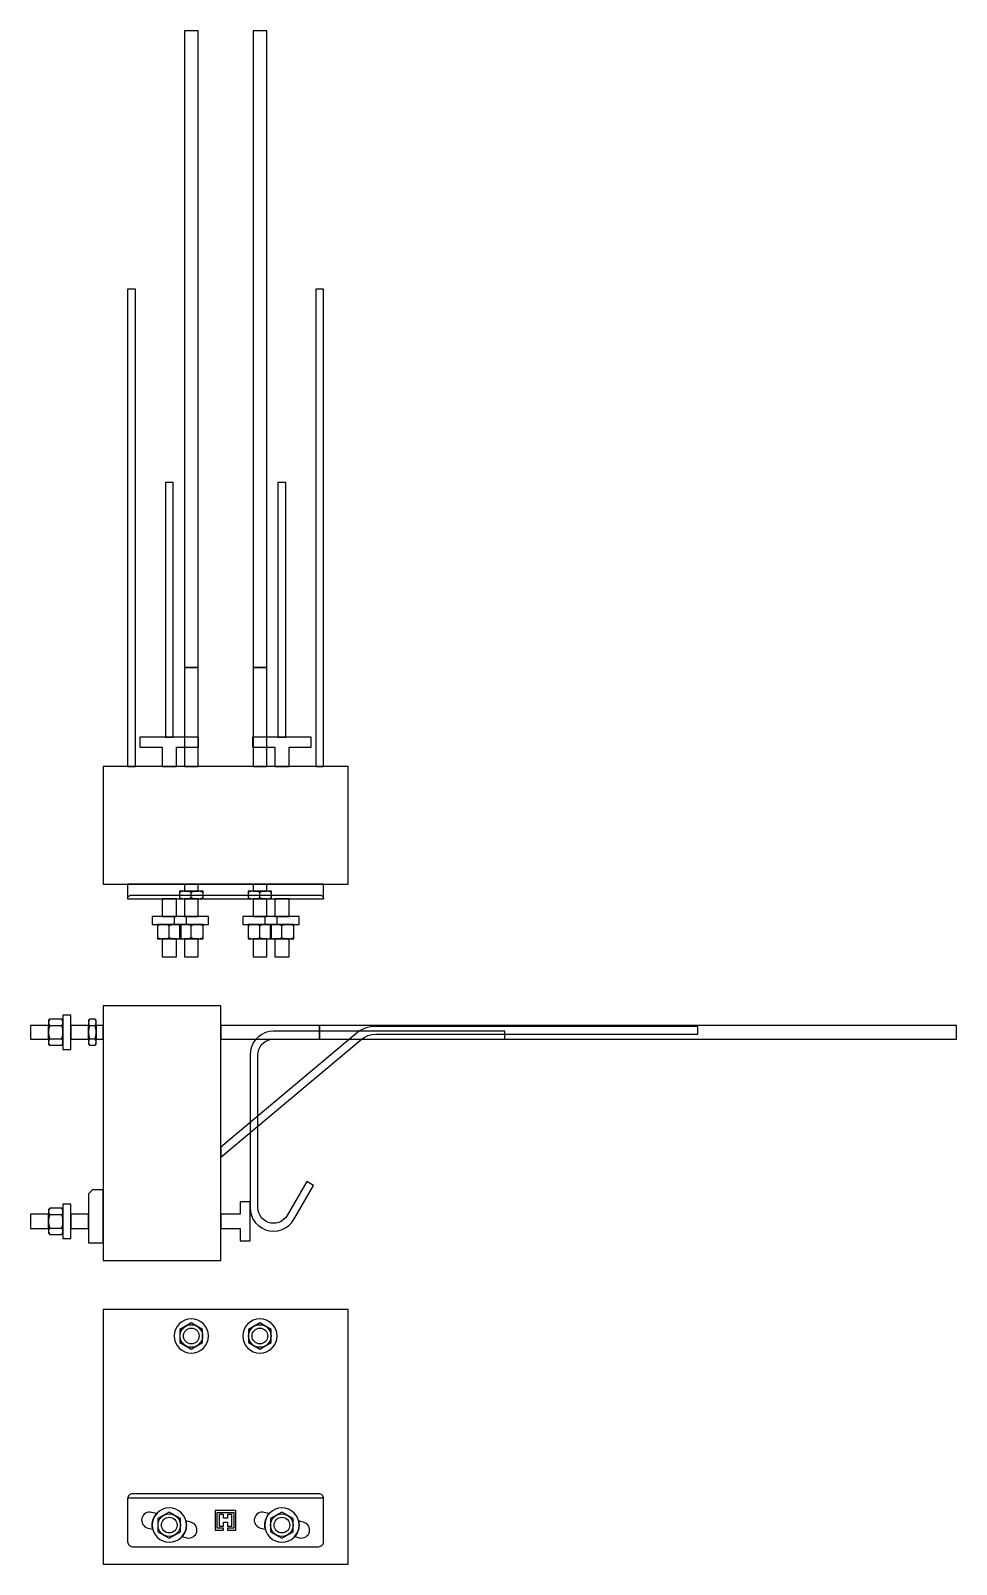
# Model space of a CAD drawing. Extents: x -74 to 871, y -694 to 871.
import ezdxf

# ---------------------------------------------------------------- set-up
doc = ezdxf.new("R2010")
doc.units = 0
doc.layers.add('Halfen', color=7, linetype='CONTINUOUS')

msp = doc.modelspace()

# ---------------------------------------------------------------- linework, layer by layer
at = {"layer": 'Halfen', "color": 7}
for p, q in [((90, -15), (90, -7)), ((160, -15), (160, -7)), ((67.5, -55.8), (67.5, -41)), ((90, -55.8), (90, -41)), ((160, -55.8), (160, -41)), ((182.5, -55.8), (182.5, -41)), ((-55.8, -144.072), (-41, -144.072)), ((-15, -144.072), (-7, -144.072)), ((-55.8, -157.928), (-41, -157.928)), ((-15, -157.928), (-7, -157.928)), ((-55.8, -337.072), (-41, -337.072)), ((-55.8, -350.928), (-41, -350.928)), ((25.101, -626), (224.899, -626))]:
    msp.add_line(p, q, dxfattribs=at)
for points in [[(97, 221), (97, 871), (83, 871), (83, 221)], [(167, 221), (167, 871), (153, 871), (153, 221)], [(25, 607.233), (25, 120), (33, 120), (33, 607.233)], [(217, 607.233), (217, 120), (225, 120), (225, 607.233)], [(71.5, 150), (71.5, 410), (63.5, 410), (63.5, 150)], [(186.5, 150), (186.5, 410), (178.5, 410), (178.5, 150)], [(83, 221), (83, 120), (97, 120), (97, 221)], [(153, 221), (153, 120), (167, 120), (167, 221)], [(97.5, 150), (37.5, 150), (37.5, 140), (60.175, 140), (60.175, 120), (74.825, 120), (74.825, 140), (97.5, 140)], [(212.5, 150), (152.5, 150), (152.5, 140), (175.175, 140), (175.175, 120), (189.825, 120), (189.825, 140), (212.5, 140)], [(0, 0), (250, 0), (250, 120), (0, 120)], [(25, -15), (225, -15), (225, 0), (25, 0)], [(83, 0), (83, -7), (97, -7), (97, 0)], [(153, 0), (153, -7), (167, -7), (167, 0)], [(74.825, -15), (60.175, -15), (60.175, -33), (74.825, -33)], [(78, -15), (102, -15), (102, -7), (78, -7)], [(83, -15), (83, -33), (97, -33), (97, -15)], [(148, -15), (172, -15), (172, -7), (148, -7)], [(153, -15), (153, -33), (167, -33), (167, -15)], [(189.825, -15), (175.175, -15), (175.175, -33), (189.825, -33)], [(50, -41), (85, -41), (85, -33), (50, -33)], [(55.5, -55.8), (79.5, -55.8), (79.5, -41), (55.5, -41)], [(72.5, -41), (107.5, -41), (107.5, -33), (72.5, -33)], [(78, -55.8), (102, -55.8), (102, -41), (78, -41)], [(142.5, -41), (177.5, -41), (177.5, -33), (142.5, -33)], [(148, -55.8), (172, -55.8), (172, -41), (148, -41)], [(165, -41), (200, -41), (200, -33), (165, -33)], [(170.5, -55.8), (194.5, -55.8), (194.5, -41), (170.5, -41)], [(74.825, -55.8), (60.175, -55.8), (60.175, -74), (74.825, -74)], [(83, -55.8), (83, -74), (97, -74), (97, -55.8)], [(153, -55.8), (153, -74), (167, -74), (167, -55.8)], [(189.825, -55.8), (175.175, -55.8), (175.175, -74), (189.825, -74)], [(0, -384), (120, -384), (120, -124), (0, -124)], [(-54.566, -164.375), (-42.234, -164.375), (-41, -163.141), (-41, -138.859), (-42.234, -137.625), (-54.566, -137.625), (-55.8, -138.859), (-55.8, -163.141)], [(-41, -168.5), (-33, -168.5), (-33, -133.5), (-41, -133.5)], [(-13.766, -164.375), (-8.234, -164.375), (-7, -163.141), (-7, -138.859), (-8.234, -137.625), (-13.766, -137.625), (-15, -138.859), (-15, -163.141)], [(-55.8, -144), (-74, -144), (-74, -158), (-55.8, -158)], [(-15, -144), (-33, -144), (-33, -158), (-15, -158)], [(0, -144), (-7, -144), (-7, -158), (0, -158)], [(221, -144), (120, -144), (120, -158), (221, -158)], [(607.233, -145.064), (278.424, -145.064), (272.867, -145.55), (267.48, -146.994), (262.424, -149.351), (257.855, -152.551), (120, -268.225), (120, -278.668), (262.997, -158.679), (266.424, -156.28), (270.216, -154.512), (274.257, -153.429), (278.424, -153.064), (607.233, -153.064)], [(207.856, -303.359), (187.856, -338), (186.257, -340.285), (184.285, -342.257), (182, -343.856), (179.472, -345.035), (176.778, -345.757), (174, -346), (171.222, -345.757), (168.528, -345.035), (166, -343.856), (163.715, -342.257), (161.743, -340.285), (160.144, -338), (158.965, -335.472), (158.243, -332.778), (158, -330), (158, -174), (158.243, -171.222), (158.965, -168.528), (160.144, -166), (161.743, -163.715), (163.715, -161.743), (166, -160.144), (168.528, -158.965), (171.222, -158.243), (174, -158), (410, -158), (410, -150), (174, -150), (169.832, -150.365), (165.792, -151.447), (162, -153.215), (158.573, -155.615), (155.615, -158.573), (153.215, -162), (151.447, -165.792), (150.365, -169.832), (150, -174), (150, -330), (150.365, -334.168), (151.447, -338.208), (153.215, -342), (155.615, -345.427), (158.573, -348.385), (162, -350.785), (165.792, -352.553), (169.832, -353.635), (174, -354), (178.168, -353.635), (182.208, -352.553), (186, -350.785), (189.427, -348.385), (192.385, -345.427), (194.785, -342), (214.785, -307.359)], [(221, -158), (871, -158), (871, -144), (221, -144)], [(-15, -366), (0, -366), (0, -312), (-11, -312), (-15, -316)], [(-41, -361.5), (-33, -361.5), (-33, -326.5), (-41, -326.5)], [(150, -324), (140, -324), (140, -336.675), (120, -336.675), (120, -351.325), (140, -351.325), (140, -364), (150, -364)], [(-55.8, -336.675), (-74, -336.675), (-74, -351.325), (-55.8, -351.325)], [(-54.566, -357.375), (-42.234, -357.375), (-41, -356.141), (-41, -331.859), (-42.234, -330.625), (-54.566, -330.625), (-55.8, -331.859), (-55.8, -356.141)], [(-15, -336.675), (-33, -336.675), (-33, -351.325), (-15, -351.325)], [(0, -694), (250, -694), (250, -434), (0, -434)], [(107.5, -461), (107.164, -457.586), (106.168, -454.303), (104.551, -451.278), (102.374, -448.626), (99.722, -446.449), (96.697, -444.832), (93.414, -443.836), (90, -443.5), (86.586, -443.836), (83.303, -444.832), (80.278, -446.449), (77.626, -448.626), (75.449, -451.278), (73.832, -454.303), (72.836, -457.586), (72.5, -461), (72.836, -464.414), (73.832, -467.697), (75.449, -470.722), (77.626, -473.374), (80.278, -475.551), (83.303, -477.168), (86.586, -478.164), (90, -478.5), (93.414, -478.164), (96.697, -477.168), (99.722, -475.551), (102.374, -473.374), (104.551, -470.722), (106.168, -467.697), (107.164, -464.414)], [(90, -474.375), (101.583, -467.688), (101.583, -454.312), (90, -447.625), (78.417, -454.312), (78.417, -467.688)], [(177.5, -461), (177.164, -457.586), (176.168, -454.303), (174.551, -451.278), (172.374, -448.626), (169.722, -446.449), (166.697, -444.832), (163.414, -443.836), (160, -443.5), (156.586, -443.836), (153.303, -444.832), (150.278, -446.449), (147.626, -448.626), (145.449, -451.278), (143.832, -454.303), (142.836, -457.586), (142.5, -461), (142.836, -464.414), (143.832, -467.697), (145.449, -470.722), (147.626, -473.374), (150.278, -475.551), (153.303, -477.168), (156.586, -478.164), (160, -478.5), (163.414, -478.164), (166.697, -477.168), (169.722, -475.551), (172.374, -473.374), (174.551, -470.722), (176.168, -467.697), (177.164, -464.414)], [(160, -474.375), (171.583, -467.688), (171.583, -454.312), (160, -447.625), (148.417, -454.312), (148.417, -467.688)], [(25, -671), (25.096, -671.975), (25.381, -672.913), (25.843, -673.778), (26.464, -674.536), (27.222, -675.157), (28.087, -675.619), (29.025, -675.904), (30, -676), (220, -676), (220.975, -675.904), (221.913, -675.619), (222.778, -675.157), (223.536, -674.536), (224.157, -673.778), (224.619, -672.913), (224.904, -671.975), (225, -671), (225, -627), (224.904, -626.025), (224.619, -625.087), (224.157, -624.222), (223.536, -623.464), (222.778, -622.843), (221.913, -622.381), (220.975, -622.096), (220, -622), (30, -622), (29.025, -622.096), (28.087, -622.381), (27.222, -622.843), (26.464, -623.464), (25.843, -624.222), (25.381, -625.087), (25.096, -626.025), (25, -627)], [(47.896, -640.76), (46.281, -640.841), (44.712, -641.235), (43.251, -641.928), (41.953, -642.893), (40.868, -644.093), (40.038, -645.481), (39.495, -647.004), (39.26, -648.604), (39.341, -650.219), (39.735, -651.788), (40.428, -653.249), (41.393, -654.547), (42.593, -655.632), (43.981, -656.462), (45.504, -657.005), (50.549, -658.263), (50.336, -657.414), (50.084, -655.715), (50, -654), (50.084, -652.285), (50.336, -650.586), (50.754, -648.92), (51.332, -647.303), (52.066, -645.751), (52.949, -644.278), (53.972, -642.898), (54.554, -642.256), (49.496, -640.995)], [(85, -654), (84.664, -650.586), (83.668, -647.303), (82.051, -644.278), (79.874, -641.626), (77.222, -639.449), (74.197, -637.832), (70.914, -636.836), (67.5, -636.5), (64.086, -636.836), (60.803, -637.832), (57.778, -639.449), (55.126, -641.626), (52.949, -644.278), (51.332, -647.303), (50.336, -650.586), (50, -654), (50.336, -657.414), (51.332, -660.697), (52.949, -663.722), (55.126, -666.374), (57.778, -668.551), (60.803, -670.168), (64.086, -671.164), (67.5, -671.5), (70.914, -671.164), (74.197, -670.168), (77.222, -668.551), (79.874, -666.374), (82.051, -663.722), (83.668, -660.697), (84.664, -657.414)], [(67.5, -667.375), (79.083, -660.688), (79.083, -647.312), (67.5, -640.625), (55.917, -647.312), (55.917, -660.688)], [(114.5, -659), (123, -659), (123, -657), (116.5, -657), (116.5, -641), (133.5, -641), (133.5, -657), (127, -657), (127, -659), (135.5, -659), (135.5, -639), (114.5, -639)], [(162.896, -640.76), (161.281, -640.841), (159.712, -641.235), (158.251, -641.928), (156.953, -642.893), (155.868, -644.093), (155.038, -645.481), (154.495, -647.004), (154.26, -648.604), (154.341, -650.219), (154.735, -651.788), (155.428, -653.249), (156.393, -654.547), (157.593, -655.632), (158.981, -656.462), (160.504, -657.005), (165.549, -658.263), (165.336, -657.414), (165.084, -655.715), (165, -654), (165.084, -652.285), (165.336, -650.586), (165.754, -648.92), (166.332, -647.303), (167.066, -645.751), (167.949, -644.278), (168.972, -642.898), (169.554, -642.256), (164.496, -640.995)], [(200, -654), (199.664, -650.586), (198.668, -647.303), (197.051, -644.278), (194.874, -641.626), (192.222, -639.449), (189.197, -637.832), (185.914, -636.836), (182.5, -636.5), (179.086, -636.836), (175.803, -637.832), (172.778, -639.449), (170.126, -641.626), (167.949, -644.278), (166.332, -647.303), (165.336, -650.586), (165, -654), (165.336, -657.414), (166.332, -660.697), (167.949, -663.722), (170.126, -666.374), (172.778, -668.551), (175.803, -670.168), (179.086, -671.164), (182.5, -671.5), (185.914, -671.164), (189.197, -670.168), (192.222, -668.551), (194.874, -666.374), (197.051, -663.722), (198.668, -660.697), (199.664, -657.414)], [(182.5, -667.375), (194.083, -660.688), (194.083, -647.312), (182.5, -640.625), (170.917, -647.312), (170.917, -660.688)], [(84.444, -649.709), (84.664, -650.586), (84.916, -652.285), (85, -654), (84.916, -655.715), (84.664, -657.414), (84.246, -659.08), (83.668, -660.697), (82.934, -662.249), (82.051, -663.722), (81.028, -665.102), (80.466, -665.722), (85.504, -666.978), (87.104, -667.214), (88.719, -667.133), (90.288, -666.738), (91.749, -666.045), (93.047, -665.08), (94.132, -663.88), (94.962, -662.492), (95.505, -660.969), (95.741, -659.369), (95.659, -657.754), (95.265, -656.185), (94.572, -654.724), (93.607, -653.426), (92.407, -652.341), (91.019, -651.511), (89.496, -650.968)], [(118.5, -655), (123, -655), (123, -651), (127, -651), (127, -655), (131.5, -655), (131.5, -643), (127, -643), (127, -647), (123, -647), (123, -643), (118.5, -643)], [(199.444, -649.709), (199.664, -650.586), (199.916, -652.285), (200, -654), (199.916, -655.715), (199.664, -657.414), (199.246, -659.08), (198.668, -660.697), (197.934, -662.249), (197.051, -663.722), (196.028, -665.102), (195.466, -665.722), (200.504, -666.978), (202.104, -667.214), (203.719, -667.133), (205.288, -666.738), (206.749, -666.045), (208.047, -665.08), (209.132, -663.88), (209.962, -662.492), (210.505, -660.969), (210.74, -659.369), (210.659, -657.754), (210.265, -656.185), (209.572, -654.724), (208.607, -653.426), (207.407, -652.341), (206.019, -651.511), (204.496, -650.968)]]:
    msp.add_lwpolyline(points, close=True, dxfattribs=at)
msp.add_lwpolyline([(25, -15), (25.077, -14.22), (25.304, -13.469), (25.674, -12.778), (26.172, -12.172), (26.778, -11.674), (27.469, -11.304), (28.22, -11.077), (29, -11), (221, -11), (221.78, -11.077), (222.531, -11.304), (223.222, -11.674), (223.828, -12.172), (224.326, -12.778), (224.696, -13.469), (224.923, -14.22), (225, -15)], dxfattribs=at)
for centre, radius in [((90, -461), 11.5), ((90, -461), 8), ((160, -461), 11.5), ((160, -461), 8), ((67.5, -654), 11.5), ((67.5, -654), 8), ((182.5, -654), 11.5), ((182.5, -654), 8)]:
    msp.add_circle(centre, radius, dxfattribs=at)
for centre, radius, start, end in [((84, -20.375), 13.375, 63.346222, 116.653778), ((84, -1.625), 13.375, 243.346222, 296.653778), ((96, -20.375), 13.375, 63.346222, 116.653778), ((96, -1.625), 13.375, 243.346222, 296.653778), ((154, -20.375), 13.375, 63.346222, 116.653778), ((154, -1.625), 13.375, 243.346222, 296.653778), ((166, -20.375), 13.375, 63.346222, 116.653778), ((166, -1.625), 13.375, 243.346222, 296.653778), ((61.5, -54.375), 13.375, 63.346222, 116.653778), ((73.5, -54.375), 13.375, 63.346222, 116.653778), ((84, -54.375), 13.375, 63.346222, 116.653778), ((96, -54.375), 13.375, 63.346222, 116.653778), ((154, -54.375), 13.375, 63.346222, 116.653778), ((166, -54.375), 13.375, 63.346222, 116.653778), ((176.5, -54.375), 13.375, 63.346222, 116.653778), ((188.5, -54.375), 13.375, 63.346222, 116.653778), ((61.5, -42.425), 13.375, 243.346222, 296.653778), ((73.5, -42.425), 13.375, 243.346222, 296.653778), ((84, -42.425), 13.375, 243.346222, 296.653778), ((96, -42.425), 13.375, 243.346222, 296.653778), ((154, -42.425), 13.375, 243.346222, 296.653778), ((166, -42.425), 13.375, 243.346222, 296.653778), ((176.5, -42.425), 13.375, 243.346222, 296.653778), ((188.5, -42.425), 13.375, 243.346222, 296.653778), ((-50.322, -141.089), 5.478, 140.779022, 219.220978), ((-46.478, -141.089), 5.478, -39.220978, 39.220982), ((-9.522, -141.089), 5.478, 140.779022, 219.220978), ((-12.478, -141.089), 5.478, -39.220978, 39.220982), ((-35.738, -151), 20.062, 159.798004, 200.201996), ((-61.062, -151), 20.062, -20.201996, 20.202003), ((5.062, -151), 20.062, 159.798004, 200.201996), ((-27.062, -151), 20.062, -20.201996, 20.202003), ((-50.322, -160.911), 5.478, 140.779022, 219.220978), ((-46.478, -160.911), 5.478, -39.220978, 39.220982), ((-9.522, -160.911), 5.478, 140.779022, 219.220978), ((-12.478, -160.911), 5.478, -39.220978, 39.220982), ((-50.322, -334.089), 5.478, 140.779022, 219.220978), ((-35.738, -344), 20.062, 159.798004, 200.201996), ((-46.478, -334.089), 5.478, -39.220978, 39.220982), ((-61.062, -344), 20.062, -20.201996, 20.202003), ((-50.322, -353.911), 5.478, 140.779022, 219.220978), ((-46.478, -353.911), 5.478, -39.220978, 39.220982)]:
    msp.add_arc(centre, radius, start, end, dxfattribs=at)

doc.saveas('drawing.dxf')
